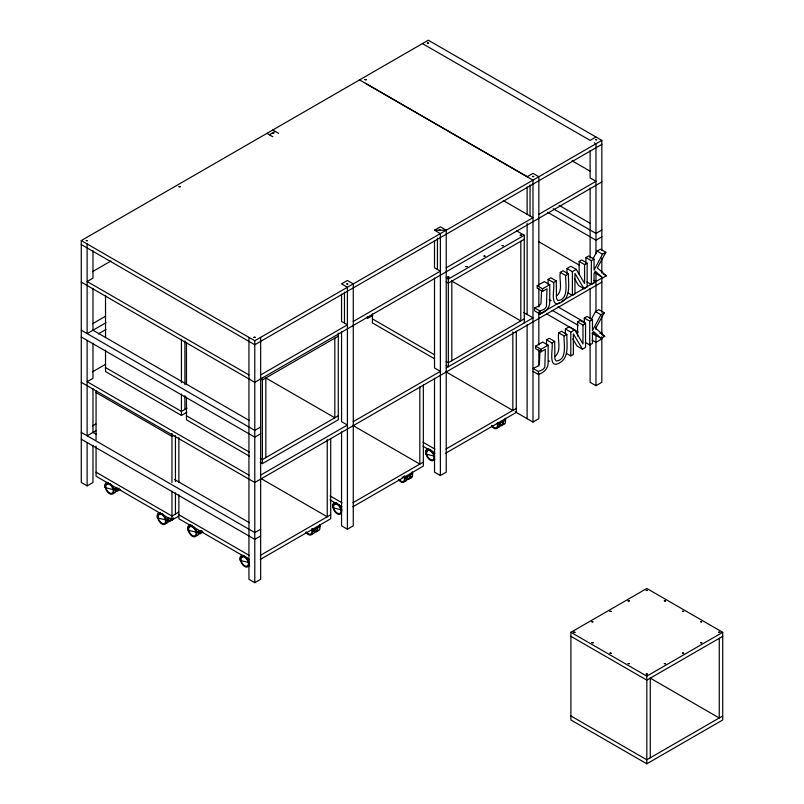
<?xml version="1.0" encoding="UTF-8"?>
<svg xmlns="http://www.w3.org/2000/svg" width="804" height="804" viewBox="0 0 804 804"><rect width="100%" height="100%" fill="white"/><g stroke="black" fill="none" stroke-linecap="round" stroke-linejoin="round"><path stroke-width="1.21" d="M446.23 267.782L532.992 217.693L527.133 214.316L527.133 186.97M530.057 216.005L530.057 184.93M593.141 258.496L597.091 251.109L600.427 249.18L605.844 252.315L597.312 267.873L606.347 275.842L602.789 277.893L594.859 272.516M605.844 252.315L602.508 254.245L594.055 270.074L594.055 259.119L588.639 255.984L585.895 257.571L585.895 263.843M590.99 320.022L595.493 311.58L598.839 309.651L604.256 312.776L595.724 328.344L604.759 336.303L601.201 338.363L595.774 335.228L592.427 332.233M604.256 312.776L600.92 314.706L592.468 330.544L592.468 319.59L587.051 316.454L584.307 318.042L584.307 323.047M108.198 482.511L108.058 482.641A6.13 3.538 60 0 0 107.545 483.646M411.216 476.772L411.336 476.651A5.216 3.015 60 0 0 411.578 476.259M556.78 295.862C563.413 290.083 558.87 279.732 560.287 272.355L563.031 270.777L568.448 273.903C568.157 283.179 571.332 297.078 560.981 302.525C548.79 309.389 555.242 286.274 553.534 282.516L548.107 279.39L548.107 284.335M555.192 356.333C561.825 350.554 557.283 340.203 558.7 332.826L561.443 331.238L566.86 334.374C566.569 343.64 569.745 357.549 559.393 362.996C547.202 369.86 553.654 346.745 551.946 342.986L546.519 339.851L546.519 344.805M92.983 445.366L92.983 482.5L87.123 485.887L81.274 482.5L81.274 240.567L428.311 40.2L601.834 140.378L601.834 250.587M269.35 134.76L275.209 131.384M92.55 271.621L110.982 260.978M92.55 323.71L105.565 316.203M105.997 322.716L87.123 333.61L87.123 243.944M98.41 333.861L105.997 329.469M92.55 371.8L105.565 364.292M92.55 425.899L95.807 424.02M440.371 475.536L440.371 233.602L434.512 230.215L440.371 226.839L446.23 230.215L446.23 472.159L440.371 475.536L434.512 472.159L434.512 378.232M527.133 176.749L532.992 173.362L538.841 176.749L538.841 285.772M595.975 137.002L590.116 140.378L422.452 43.577M96.239 430.532L87.123 435.788L87.123 340.373M81.274 240.567L254.788 340.745L601.834 140.378M601.834 144.388L254.788 344.755L81.274 244.567M187.061 408.151L181.443 411.397L105.525 367.569M105.525 350.142L105.525 371.569L181.443 415.407L186.86 412.271M260.647 374.935L347.408 324.836L341.549 321.459L341.549 294.113M353.268 321.459L440.371 271.169L434.512 267.782L434.512 240.436M538.841 214.316L595.975 181.332L590.116 177.945L590.116 150.599M601.834 181.955L254.788 382.322L81.274 282.134M372.835 315.389L367.408 318.525L367.408 316.515M338.283 336.142L262.375 379.97L260.205 378.724M173.704 435.396L171.966 436.401L96.058 392.573M446.17 277.832L448.341 279.088L524.258 235.26L524.258 322.917M524.258 239.27L448.341 283.098L446.17 281.842M113.706 489.676L115.876 488.42A6.13 3.538 60 0 1 115.374 492.259L115.002 492.611A6.13 3.538 60 0 1 113.535 493.043M117.283 487.948L114.118 489.777A6.744 3.899 60 0 0 110.208 483.626M260.647 427.024L254.788 430.411L81.274 330.223M601.834 230.044L595.975 233.421L553.192 208.728M260.647 433.788L254.788 437.165L81.274 336.987M601.834 236.808L595.975 240.185L547.765 212.356M534.58 307.862L539.997 310.997L544.419 309.128L546.418 306.766L546.991 288.817L542.63 291.339L537.213 288.204L537.213 285.681L544.318 281.581L549.735 284.706L549.735 302.334C549.835 307.992 545.162 312.495 539.997 314.012L534.58 310.887L534.58 307.862L538.992 306.002L540.991 303.631L541.574 290.324M548.107 279.39L550.851 277.802L556.278 280.938L556.458 298.465L557.815 300.545C569.403 299.44 565.192 282.596 565.704 275.491L560.287 272.355M566.961 273.521L566.961 268.506L570.85 266.255L576.277 269.39L584.568 283.45L584.568 264.596L579.151 261.461L579.151 274.425M579.151 261.461L581.714 259.983L587.131 263.119L587.131 286.927L584.056 288.706L578.639 285.571L574.388 278.445M537.213 285.681L542.63 288.807L549.735 284.706M553.534 282.516L556.278 280.938M565.704 275.491L568.448 273.903M566.961 268.506L572.388 271.631L576.277 269.39M584.568 264.596L587.131 263.119M585.895 257.571L591.322 260.697L594.055 259.119M338.283 415.789L262.375 459.617L260.205 458.37M260.205 462.37L262.375 463.627L338.283 419.799L338.283 333.137M178.669 512.168L171.966 516.047L96.058 472.209M166.036 519.937L168.207 518.691M169.614 518.208L166.458 520.037A6.744 3.899 60 0 0 162.549 513.897M96.058 446.079L96.058 476.219L171.966 520.047L178.478 516.289M524.258 318.907L448.341 362.745L446.17 361.488M260.647 475.114L347.408 425.025L341.549 421.638L341.549 331.71M353.268 421.638L440.371 371.347L434.512 367.971L434.512 278.033M446.23 367.971L532.992 317.881L523.876 312.615M538.841 314.495L559.323 302.676M561.483 301.43L601.834 278.134L601.834 312.193M568.046 292.947L572.388 295.45L574.95 293.973L574.95 273.43L584.056 288.706M586.98 282.013L591.322 284.515L594.055 282.938L594.055 273.42L595.261 271.149L602.789 277.893M601.834 282.144L254.788 482.5L81.274 382.322M196.528 532.228L198.699 530.972A6.13 3.538 60 0 1 198.196 534.801L197.824 535.162A6.13 3.538 60 0 1 196.357 535.595M200.106 530.499L196.94 532.318A6.744 3.899 60 0 0 193.694 526.731M539.986 350.785L539.404 364.101L537.404 366.463L532.992 368.332L538.409 371.458L542.821 369.599L544.821 367.227L545.403 349.288L541.042 351.8L535.625 348.675L535.625 346.142L542.73 342.042L548.147 345.177L548.147 362.795C548.238 368.463 543.564 372.966 538.409 374.483L532.992 371.347M546.519 339.851L549.263 338.273L554.69 341.398L554.871 358.926L556.227 361.016C567.815 359.911 563.604 343.067 564.117 335.951L558.7 332.826M565.373 333.982L565.373 328.967L569.262 326.726L574.689 329.851L582.98 343.921L582.98 325.067L577.563 321.932L577.563 336.072M577.563 321.932L580.126 320.454L585.543 323.58L585.543 347.398L582.468 349.177L577.051 346.042L572.8 338.916M535.625 346.142L541.042 349.278L548.147 345.177M551.946 342.986L554.69 341.398M564.117 335.951L566.86 334.374M565.373 328.967L570.79 332.102L574.689 329.851M582.98 325.067L585.543 323.58M584.307 318.042L589.724 321.168L592.468 319.59M260.647 529.213L254.788 532.59L81.274 432.411M599.874 333.358L601.834 332.233M566.458 353.408L570.79 355.911L573.352 354.433L573.352 333.901L582.468 349.177M585.392 342.484L589.724 344.986L592.468 343.398L592.468 333.881L593.674 331.62L601.201 338.363M260.647 535.977L254.788 539.353L81.274 439.175M601.834 338.997L595.975 342.373L592.066 340.122M260.416 555.343L330.705 514.761M353.036 502.671L423.326 462.089M445.999 448.994L516.289 408.422M260.215 559.473L330.705 518.771L330.705 438.853M352.825 506.801L423.326 466.099L423.326 384.935M445.798 453.124L516.289 412.422L516.289 331.258M312.394 530.469L314.555 529.223A6.13 3.538 60 0 1 314.062 533.052L313.691 533.414A6.13 3.538 60 0 1 311.64 533.755M317.6 527.464L319.761 526.208M405.005 477.797L407.176 476.541A6.13 3.538 60 0 1 406.673 480.38L406.301 480.742A6.13 3.538 60 0 1 404.834 481.174M248.938 337.358L248.938 579.302L254.788 582.679L260.647 579.302L260.647 337.358M347.408 529.213L353.268 525.836L353.268 283.892L347.408 280.506L341.549 283.892L347.408 287.269L347.408 529.213L341.549 525.836L341.549 431.909M515.193 411.789L532.992 422.07L538.841 418.683L538.841 373.609M590.116 343.941L590.116 382.322L595.975 385.699L601.834 382.322L601.834 336.735M570.9 632.316L646.818 588.478L722.726 632.316L722.726 719.972L646.818 763.8L570.9 719.972L570.9 632.316L646.818 676.144L722.726 632.316M722.726 636.316L646.818 680.144L570.9 636.316M722.726 715.962L646.818 759.79L570.9 715.962M434.512 230.215L446.23 230.215M426.753 454.34L433.818 455.999M402.03 477.104L404.382 477.646M333.781 508.017L340.856 509.676M106.017 487.877L113.083 489.525M158.348 518.138L165.413 519.796M188.829 530.429L195.905 532.077M241.17 560.689L248.235 562.348M551.132 300.716L549.152 299.53M548.489 360.835L549.544 361.177M594.236 142.76L595.975 143.765L595.975 253.963M572.086 160.78L590.548 171.433M365.408 83.274L527.213 176.699M359.549 79.897L532.992 180.126L532.992 422.07M559.051 205.342L590.548 223.532M597.091 251.109L602.508 254.245M603.09 273.963L606.347 275.842M538.419 241.522L579.684 265.35M516.67 230.879L524.258 235.26M594.025 280.385L595.975 281.511M595.493 311.58L600.92 314.706M272.797 129.987L278.646 133.363M266.938 133.363L272.797 136.75M557.966 306.907L585.111 322.575M601.503 334.424L604.759 336.303M552.107 310.284L578.176 325.339M592.066 333.358L595.975 335.61L595.975 385.699M546.68 313.912L578.176 332.092M451.587 280.958L520.791 320.917L520.791 241.27M372.423 318.907L434.24 354.604M434.24 358.604L372.423 322.917L372.423 313.932M446.17 365.498L448.341 366.745L448.341 279.088M445.778 371.719L512.821 410.422L512.821 332.022M423.025 442.23L434.954 449.114M423.025 446.24L434.954 453.124M352.815 425.386L419.849 464.099L419.849 386.935M265.611 377.84L334.816 417.799L334.816 338.152M248.938 374.935L87.123 281.511L92.983 278.134L92.983 250.788M249.361 420.512L92.983 330.223L92.983 288.304M650.054 678.013L719.258 717.972L719.258 638.326M330.052 495.897L341.981 502.791M186.458 415.789L249.361 452.109M330.052 499.907L341.981 506.801M249.361 456.109L186.458 419.799L186.458 397.126M261.28 478.692L327.238 516.771L327.238 439.607M248.938 475.114L87.123 381.699L92.983 378.312L92.983 343.248M96.239 434.291L92.983 432.411L92.983 388.583M174.428 479.435L249.361 522.7M178.88 514.761L249.371 555.463M249.371 559.473L178.88 518.771L178.88 494.852M503.415 200.608L527.133 214.316M650.285 678.144L650.285 757.79M646.818 676.144L646.818 763.8M601.834 258.094L601.834 273.119M601.834 315.952L601.834 334.484M595.975 272.747L595.975 311.821M595.975 326.846L595.975 329.349M591.322 260.697L591.322 284.515M590.116 188.126L590.116 258.094M590.116 288.405L590.116 318.454M589.724 321.168L589.724 344.986M572.388 271.631L572.388 295.45M570.79 332.102L570.79 355.911M542.63 288.807L542.63 291.339M541.042 349.278L541.042 351.8M539.997 310.997L539.997 314.012M538.841 288.264L538.841 306.997M538.841 312.002L538.841 344.805M538.841 349.81L538.841 366.091M538.409 371.458L538.409 374.483M527.133 223.321L527.133 314.495M527.133 324.766L527.133 418.683M451.818 281.088L451.818 360.735M437.446 238.165L437.446 269.481M344.474 292.073L344.474 323.148M265.843 377.97L265.843 457.617M262.375 377.97L262.375 463.627M254.788 340.745L254.788 582.679M186.458 342.363L186.458 384.684M184.91 340.946L184.91 384.503M184.91 395.699L184.91 409.387M181.443 339.218L181.443 382.774M181.443 393.97L181.443 415.407M178.88 437.607L178.88 482.41M175.443 435.637L175.443 481.686M175.443 492.882L175.443 514.037M171.966 433.396L171.966 482.44M171.966 491.154L171.966 520.047M105.525 295.39L105.525 337.7M96.058 390.563L96.058 439.858M87.123 442.552L87.123 485.887M491.485 426.03A6.13 3.538 60 0 0 497.103 428.321L497.475 427.959A6.13 3.538 60 0 0 497.455 422.532M497.817 422.472A6.744 3.899 60 0 1 498.39 424.221L505.766 419.959A6.744 3.899 60 0 0 505.193 418.211M491.827 425.597A5.216 3.015 60 0 0 496.611 427.537L496.922 427.236A5.216 3.015 60 0 0 497.163 423.306M497.224 427.416A6.13 3.538 60 0 0 499.274 427.065L499.646 426.703A6.13 3.538 60 0 0 500.138 422.874M499.656 425.467A6.13 3.538 60 0 0 502.309 425.316L502.681 424.954A6.13 3.538 60 0 0 503.183 421.115L505.344 419.869A6.13 3.538 60 0 1 504.852 423.698L504.48 424.06A6.13 3.538 60 0 1 503.002 424.492M499.555 424.663A5.216 3.015 60 0 0 501.817 424.532L502.128 424.231A5.216 3.015 60 0 0 502.55 420.974M503.987 423.286A5.216 3.015 60 0 1 503.616 423.497M498.41 426.502A5.216 3.015 60 0 1 497.988 426.633M434.582 456.923A6.13 3.538 60 0 0 431.497 451.054A6.13 3.538 60 0 0 426.994 450.009L426.633 450.361A6.13 3.538 60 0 0 427.698 457.697A6.13 3.538 60 0 0 433.577 460.34L433.939 459.978A6.13 3.538 60 0 0 434.582 458.35M425.708 454.099A6.744 3.899 60 0 1 426.261 449.888L426.673 449.486A6.744 3.899 60 0 1 429.587 449.315M430.271 449.647A6.744 3.899 60 0 1 434.622 455.365M434.813 459.486A6.13 3.538 60 0 1 434.271 459.516M398.513 479.697A6.13 3.538 60 0 0 404.141 481.988L404.502 481.626A6.13 3.538 60 0 0 404.492 476.199M404.854 476.139A6.744 3.899 60 0 1 405.427 477.898L412.794 473.636A6.744 3.899 60 0 0 412.231 471.888M399.327 479.827A5.216 3.015 60 0 0 403.648 481.214L403.96 480.913A5.216 3.015 60 0 0 403.94 476.3M406.683 479.144A6.13 3.538 60 0 0 409.347 478.983L409.708 478.621A6.13 3.538 60 0 0 410.211 474.792M407.105 478.511A5.216 3.015 60 0 0 408.854 478.209L409.166 477.908A5.216 3.015 60 0 0 409.588 474.641M409.457 478.078A6.13 3.538 60 0 0 411.507 477.737L411.879 477.375A6.13 3.538 60 0 0 412.161 472.742M406.563 478.802A5.216 3.015 60 0 1 406.382 479.264M337.921 504.229A6.13 3.538 60 0 0 334.032 503.676L333.66 504.038A6.13 3.538 60 0 0 334.735 511.374A6.13 3.538 60 0 0 340.605 514.007L340.976 513.645A6.13 3.538 60 0 0 338.524 504.731M332.745 507.776A6.744 3.899 60 0 1 333.298 503.555L333.7 503.163A6.744 3.899 60 0 1 335.961 502.781M336.625 502.992A6.744 3.899 60 0 1 337.308 503.324M338.645 504.319A6.744 3.899 60 0 1 341.891 509.917M335.318 503.786A6.13 3.538 60 0 1 335.539 503.244M305.902 532.369A6.13 3.538 60 0 0 311.52 534.66L311.892 534.298A6.13 3.538 60 0 0 311.872 528.881M312.233 528.811A6.744 3.899 60 0 1 312.806 530.57L320.183 526.308A6.744 3.899 60 0 0 319.61 524.56M306.254 531.946A5.216 3.015 60 0 0 311.027 533.886L311.339 533.585A5.216 3.015 60 0 0 311.58 529.645M314.073 531.816A6.13 3.538 60 0 0 316.726 531.655L317.098 531.293A6.13 3.538 60 0 0 317.379 526.67M313.972 531.012A5.216 3.015 60 0 0 316.233 530.881L316.545 530.58A5.216 3.015 60 0 0 317.088 527.977M317.419 530.841A6.13 3.538 60 0 0 318.897 530.409L319.268 530.047A6.13 3.538 60 0 0 319.55 525.414M314.052 529.736A5.216 3.015 60 0 1 313.942 531.474M187.794 530.178A6.744 3.899 60 0 1 188.347 525.967L188.749 525.565A6.744 3.899 60 0 1 191.01 525.183M191.674 525.404A6.744 3.899 60 0 1 192.347 525.736M190.367 526.198A6.13 3.538 60 0 1 190.88 525.193M198.206 533.565A6.13 3.538 60 0 0 200.859 533.414L201.231 533.052A6.13 3.538 60 0 0 201.915 530.73M198.116 532.771A5.216 3.015 60 0 0 200.367 532.64L200.678 532.328A5.216 3.015 60 0 0 201.221 530.941M203.03 532.158A6.13 3.538 60 0 1 201.563 532.59M198.186 531.484A5.216 3.015 60 0 1 198.186 532.7M244.687 556.499A6.13 3.538 60 0 0 241.411 556.348L241.049 556.71A6.13 3.538 60 0 0 242.115 564.046A6.13 3.538 60 0 0 247.994 566.679L248.356 566.317A6.13 3.538 60 0 0 245.31 556.901M240.125 560.448A6.744 3.899 60 0 1 240.677 556.227L241.089 555.835A6.744 3.899 60 0 1 244.004 555.664M246.034 556.991A6.744 3.899 60 0 1 249.28 562.589M249.722 565.684A6.13 3.538 60 0 1 248.104 565.775M108.912 483.385A6.13 3.538 60 0 0 106.259 483.536L105.887 483.897A6.13 3.538 60 0 0 106.962 491.224A6.13 3.538 60 0 0 112.831 493.867L113.203 493.505A6.13 3.538 60 0 0 113.344 488.48A6.13 3.538 60 0 0 109.535 483.686M104.972 487.636A6.744 3.899 60 0 1 105.525 483.415L105.927 483.023A6.744 3.899 60 0 1 108.188 482.631M115.384 491.013A6.13 3.538 60 0 0 118.037 490.862L118.409 490.5A6.13 3.538 60 0 0 119.092 488.189M118.409 488.4A5.216 3.015 60 0 1 117.856 489.777L117.545 490.088A5.216 3.015 60 0 1 115.294 490.219A5.216 3.015 60 0 0 115.364 488.932M120.208 489.606A6.13 3.538 60 0 1 119.776 489.867M161.865 513.947A6.13 3.538 60 0 0 158.599 513.796L158.227 514.158A6.13 3.538 60 0 0 159.292 521.494A6.13 3.538 60 0 0 165.172 524.128L165.544 523.776A6.13 3.538 60 0 0 162.488 514.359M157.313 517.897A6.744 3.899 60 0 1 157.855 513.686L158.267 513.284A6.744 3.899 60 0 1 160.519 512.902M165.292 523.233A6.13 3.538 60 0 0 167.343 522.881L167.704 522.52A6.13 3.538 60 0 0 167.996 517.897M167.724 521.283A6.13 3.538 60 0 0 170.378 521.123L170.749 520.771A6.13 3.538 60 0 0 171.383 519.133M167.624 520.479A5.216 3.015 60 0 0 169.885 520.349L170.197 520.047A5.216 3.015 60 0 0 170.78 518.077M171.071 520.309A6.13 3.538 60 0 0 172.548 519.876L172.91 519.515A6.13 3.538 60 0 0 173.553 517.887M167.584 518.54A5.216 3.015 60 0 1 167.594 520.942M86.259 240.607L87.465 240.697L86.319 240.517M179.021 186.639L180.227 186.739L179.021 186.639M272.506 133.012L273.712 133.102L272.506 133.012M253.984 337.268L255.19 337.358L253.984 337.268M364.976 79.636L366.182 79.727L364.976 79.636M346.856 283.953L348.062 284.043L346.916 283.872M427.346 43.054L428.552 43.145L427.346 43.054M439.155 230.175L440.361 230.266L439.215 230.095M447.748 276.988L448.954 277.089L447.748 276.988M465.858 266.536L467.064 266.626L465.858 266.536M483.968 256.084L485.174 256.174L484.038 255.994M502.088 245.622L503.294 245.712L502.148 245.542M532.439 176.478L533.645 176.568L532.439 176.478M520.198 235.17L521.404 235.26L520.198 235.17M595.523 139.735L596.729 139.826L595.593 139.645M573.775 632.215L574.981 632.316L573.775 632.215M591.885 621.763L593.091 621.854L591.955 621.673M591.885 642.677L593.091 642.768L591.885 642.677M610.005 611.311L611.211 611.402L610.005 611.311M610.005 653.129L611.211 653.22L610.005 653.129M628.115 600.849L629.321 600.94L628.115 600.849M628.115 663.591L629.321 663.682L628.175 663.501M646.225 590.397L647.431 590.488L646.225 590.397M646.225 674.043L647.431 674.134L646.225 674.043M664.335 600.849L665.541 600.94L664.335 600.849M664.335 663.591L665.541 663.682L664.335 663.591M682.445 611.311L683.651 611.402L682.445 611.311M682.445 653.129L683.651 653.22L682.445 653.129M700.555 621.763L701.761 621.854L700.616 621.673M700.555 642.677L701.761 642.768L700.555 642.677M718.665 632.215L719.871 632.316L718.665 632.215M106.751 484.309L106.44 484.621A5.216 3.015 60 0 0 107.344 490.852A5.216 3.015 60 0 0 112.339 493.093L112.66 492.782A5.216 3.015 60 0 0 111.746 486.551A5.216 3.015 60 0 0 106.751 484.309M159.091 514.58L158.77 514.882A5.216 3.015 60 0 0 159.684 521.113A5.216 3.015 60 0 0 164.679 523.354L164.991 523.052A5.216 3.015 60 0 0 164.086 516.821A5.216 3.015 60 0 0 159.091 514.58M189.081 526.087L188.709 526.449A6.13 3.538 60 0 0 189.784 533.776A6.13 3.538 60 0 0 195.653 536.419L196.025 536.057A6.13 3.538 60 0 0 194.96 528.731A6.13 3.538 60 0 0 189.081 526.087M189.573 526.861L189.262 527.163A5.216 3.015 60 0 0 190.166 533.394A5.216 3.015 60 0 0 195.161 535.645L195.472 535.333A5.216 3.015 60 0 0 194.568 529.102A5.216 3.015 60 0 0 189.573 526.861M241.903 557.122L241.592 557.433A5.216 3.015 60 0 0 242.506 563.664A5.216 3.015 60 0 0 247.501 565.905L247.813 565.604A5.216 3.015 60 0 0 246.898 559.373A5.216 3.015 60 0 0 241.903 557.122M334.524 504.45L334.213 504.761A5.216 3.015 60 0 0 335.117 510.992A5.216 3.015 60 0 0 340.112 513.233L340.424 512.932A5.216 3.015 60 0 0 339.519 506.701A5.216 3.015 60 0 0 334.524 504.45M427.487 450.783L427.175 451.084A5.216 3.015 60 0 0 428.09 457.315A5.216 3.015 60 0 0 433.085 459.556L433.396 459.255A5.216 3.015 60 0 0 432.482 453.024A5.216 3.015 60 0 0 427.487 450.783"/></g></svg>
